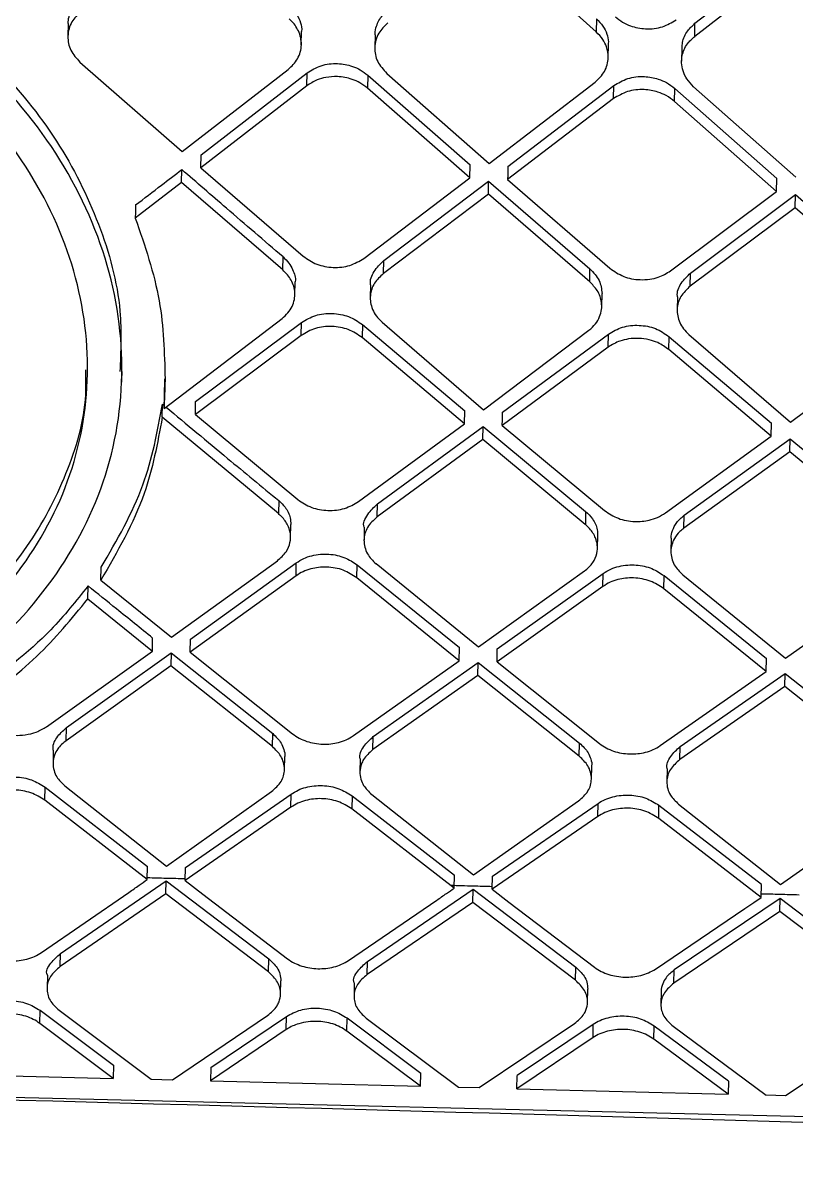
# Model space of a CAD drawing. Extents: x 939 to 1039, y 781 to 934.
# Drawn here: x 965.117 to 966.016, y 879.198 to 880.54 of the extents above; entities that cross this region are included whole.
import ezdxf

# ---------------------------------------------------------------- set-up
doc = ezdxf.new("R2010")
doc.units = 0
doc.header["$MEASUREMENT"] = 0
doc.layers.add('1', color=4, linetype='Continuous')

# ---------------------------------------------------------------- blocks, each defined once
blk = doc.blocks.new('Envoy')
at = {"layer": '1', "color": 3, "linetype": 'Continuous', "lineweight": 25}
for p, q in [((27.1297, 81.3556), (27.0108, 81.4624)), ((27.2446, 81.3655), (27.3679, 81.4606)), ((27.3676, 81.4454), (27.2443, 81.3503)), ((27.13, 81.3708), (27.1297, 81.3556)), ((26.5158, 81.3653), (26.5155, 81.3503)), ((26.7869, 81.3406), (26.7872, 81.3558)), ((27.2443, 81.3503), (27.2446, 81.3655)), ((26.8726, 81.3522), (26.8723, 81.3372)), ((27.1437, 81.3256), (27.144, 81.3409)), ((27.2294, 81.3368), (27.229, 81.3216)), ((26.5295, 81.3204), (26.6484, 81.2163)), ((26.6484, 81.2163), (26.7716, 81.3118)), ((26.6703, 81.2126), (26.7936, 81.3078)), ((26.7932, 81.2927), (26.7936, 81.3078)), ((26.8642, 81.3051), (26.8639, 81.29)), ((26.8642, 81.3051), (26.9831, 81.2008)), ((26.8863, 81.3073), (27.0052, 81.2027)), ((26.7932, 81.2927), (26.67, 81.1975)), ((26.9828, 81.1857), (26.8639, 81.29)), ((27.0052, 81.2027), (27.1284, 81.297)), ((27.0271, 81.199), (27.1503, 81.2931)), ((27.15, 81.2779), (27.1503, 81.293)), ((27.2207, 81.2747), (27.221, 81.2898)), ((27.221, 81.2898), (27.3399, 81.1852)), ((27.3619, 81.1868), (27.243, 81.2918)), ((27.15, 81.2779), (27.0268, 81.1839)), ((27.3395, 81.17), (27.2206, 81.2747)), ((26.67, 81.1975), (26.6703, 81.2126)), ((26.6476, 81.1803), (26.6479, 81.1954)), ((26.67, 81.1975), (26.7889, 81.0948)), ((26.9828, 81.1857), (26.9831, 81.2008)), ((26.6476, 81.1803), (26.5939, 81.1391)), ((26.7654, 81.0788), (26.6476, 81.1803)), ((26.8596, 81.0921), (26.9828, 81.1857)), ((26.8827, 81.0896), (27.0047, 81.182)), ((27.0044, 81.1669), (27.0047, 81.182)), ((27.0047, 81.182), (27.1225, 81.0801)), ((27.0268, 81.1839), (27.1457, 81.0807)), ((27.3395, 81.17), (27.3399, 81.1851)), ((27.0044, 81.1669), (26.8823, 81.0745)), ((27.1222, 81.065), (27.0044, 81.1669)), ((27.2163, 81.0777), (27.3395, 81.17)), ((27.2394, 81.0751), (27.3614, 81.1663)), ((27.3611, 81.1511), (27.3614, 81.1662)), ((27.3615, 81.1663), (27.4792, 81.0641)), ((27.3611, 81.1511), (27.2391, 81.06)), ((27.4789, 81.049), (27.3611, 81.1511)), ((26.7654, 81.0788), (26.7657, 81.0939)), ((26.8823, 81.0745), (26.8827, 81.0896)), ((27.1222, 81.065), (27.1225, 81.0801)), ((27.2391, 81.06), (27.2394, 81.0751)), ((26.7794, 81.0498), (26.7797, 81.0649)), ((26.8674, 81.0616), (26.8671, 81.0466)), ((27.1362, 81.036), (27.1365, 81.0512)), ((27.2242, 81.0474), (27.2239, 81.0323)), ((26.6274, 80.9176), (26.7645, 81.0223)), ((26.664, 80.9258), (26.7872, 81.0178)), ((26.7869, 81.0027), (26.7872, 81.0178)), ((26.8808, 81.0181), (26.9989, 80.9163)), ((26.8579, 81.0153), (26.8576, 81.0001)), ((26.8579, 81.0153), (26.9769, 80.9149)), ((26.9989, 80.9163), (27.1213, 81.0087)), ((27.0208, 80.9133), (27.144, 81.0042)), ((27.1437, 80.9891), (27.144, 81.0042)), ((27.2376, 81.0038), (27.3557, 80.9018)), ((26.7869, 81.0027), (26.6637, 80.9107)), ((26.9765, 80.8998), (26.8576, 81.0001)), ((27.2143, 80.9861), (27.2147, 81.0012)), ((27.2147, 81.0012), (27.3336, 80.9007)), ((27.3557, 80.9018), (27.478, 80.993)), ((27.1437, 80.9891), (27.0205, 80.8981)), ((27.3333, 80.8856), (27.2143, 80.9861)), ((26.6277, 80.9328), (26.6284, 80.9521)), ((26.6274, 80.9176), (26.6277, 80.9328)), ((26.6252, 80.9076), (26.6255, 80.9227)), ((26.6255, 80.9227), (26.6274, 80.9211)), ((26.6637, 80.9107), (26.7827, 80.8118)), ((26.9765, 80.8998), (26.9769, 80.9149)), ((26.7603, 80.7955), (26.6252, 80.9076)), ((26.8534, 80.8094), (26.9765, 80.8998)), ((26.8753, 80.8067), (26.9985, 80.8968)), ((26.9981, 80.8817), (26.9985, 80.8968)), ((26.9985, 80.8968), (27.1175, 80.798)), ((27.0205, 80.8981), (27.1395, 80.7991)), ((27.3333, 80.8856), (27.3336, 80.9007)), ((27.2102, 80.7963), (27.3333, 80.8856)), ((27.2321, 80.7936), (27.3552, 80.8826)), ((27.3549, 80.8674), (27.3552, 80.8825)), ((27.3552, 80.8826), (27.4743, 80.7837)), ((26.9981, 80.8817), (26.875, 80.7916)), ((27.1171, 80.7829), (26.9981, 80.8817)), ((27.3549, 80.8674), (27.2318, 80.7785)), ((27.4739, 80.7686), (27.3549, 80.8674)), ((26.7607, 80.8106), (26.7603, 80.7955)), ((26.875, 80.7916), (26.8753, 80.8067)), ((27.1175, 80.798), (27.1172, 80.7829)), ((27.2318, 80.7785), (27.2321, 80.7936)), ((26.7744, 80.7677), (26.7747, 80.7828)), ((26.8601, 80.7798), (26.8598, 80.7647)), ((27.1312, 80.7551), (27.1315, 80.7703)), ((27.2169, 80.7669), (27.2166, 80.7518)), ((26.636, 80.6518), (26.7591, 80.7408)), ((26.658, 80.6496), (26.7811, 80.7383)), ((26.7808, 80.7232), (26.7811, 80.7383)), ((26.8514, 80.7208), (26.8518, 80.736)), ((26.8518, 80.736), (26.9708, 80.6397)), ((26.9929, 80.6404), (26.8738, 80.737)), ((26.5539, 80.7182), (26.5543, 80.7333)), ((26.7808, 80.7232), (26.6576, 80.6344)), ((27.116, 80.7285), (26.9929, 80.6404)), ((27.0148, 80.6382), (27.1379, 80.726)), ((27.1376, 80.7108), (27.1379, 80.726)), ((27.2083, 80.7082), (27.2086, 80.7233)), ((27.2086, 80.7234), (27.3277, 80.6271)), ((27.2306, 80.7242), (27.3497, 80.6276)), ((26.5386, 80.6963), (26.5389, 80.7114)), ((26.5539, 80.7182), (26.636, 80.6518)), ((26.9705, 80.6245), (26.8514, 80.7208)), ((27.1376, 80.7108), (27.0145, 80.6231)), ((27.3273, 80.6119), (27.2082, 80.7082)), ((27.3497, 80.6276), (27.4727, 80.7145)), ((26.5386, 80.6963), (26.6137, 80.6357)), ((26.6137, 80.6357), (26.614, 80.6509)), ((26.6576, 80.6344), (26.658, 80.6496)), ((26.4906, 80.5478), (26.6137, 80.6357)), ((26.5137, 80.5467), (26.6356, 80.6336)), ((26.6356, 80.6336), (26.6353, 80.6184)), ((26.6356, 80.6336), (26.7536, 80.5398)), ((26.6576, 80.6344), (26.7767, 80.5395)), ((26.9705, 80.6245), (26.9708, 80.6397)), ((27.0145, 80.6231), (27.0148, 80.6382)), ((26.6353, 80.6184), (26.5134, 80.5315)), ((26.7532, 80.5247), (26.6353, 80.6184)), ((26.8474, 80.5374), (26.9705, 80.6245)), ((26.8706, 80.5363), (26.9925, 80.6224)), ((26.9921, 80.6072), (26.9925, 80.6223)), ((26.9925, 80.6224), (27.1104, 80.5287)), ((27.0145, 80.6231), (27.1336, 80.5282)), ((27.3273, 80.6119), (27.3276, 80.6271)), ((26.9921, 80.6072), (26.8702, 80.5211)), ((27.1101, 80.5135), (26.9921, 80.6072)), ((27.2043, 80.5258), (27.3273, 80.6119)), ((27.2274, 80.5247), (27.3493, 80.6098)), ((27.3489, 80.5946), (27.3493, 80.6097)), ((27.3493, 80.6098), (27.4672, 80.5163)), ((27.3489, 80.5946), (27.2271, 80.5095)), ((27.4669, 80.5011), (27.3489, 80.5946)), ((26.5134, 80.5315), (26.5137, 80.5467)), ((26.7532, 80.5247), (26.7536, 80.5398)), ((26.8702, 80.5211), (26.8706, 80.5363)), ((26.4985, 80.5207), (26.4982, 80.5055)), ((27.1101, 80.5135), (27.1104, 80.5287)), ((27.2271, 80.5095), (27.2274, 80.5247)), ((26.7673, 80.4979), (26.7676, 80.5131)), ((26.8554, 80.5104), (26.855, 80.4953)), ((27.1241, 80.4868), (27.1245, 80.502)), ((27.2122, 80.499), (27.2119, 80.4839)), ((26.4887, 80.4623), (26.489, 80.4775)), ((26.489, 80.4775), (26.6082, 80.3853)), ((26.5119, 80.4791), (26.6302, 80.3855)), ((26.6302, 80.3855), (26.7524, 80.4724)), ((26.6522, 80.3841), (26.7752, 80.4695)), ((26.7749, 80.4543), (26.7752, 80.4695)), ((26.8459, 80.4674), (26.8456, 80.4523)), ((26.8459, 80.4675), (26.965, 80.3753)), ((26.8688, 80.4689), (26.9871, 80.3754)), ((26.6078, 80.3701), (26.4887, 80.4623)), ((26.7749, 80.4543), (26.6518, 80.3689)), ((26.9871, 80.3754), (27.1093, 80.4615)), ((27.009, 80.3741), (27.1321, 80.4587)), ((27.1317, 80.4435), (27.1321, 80.4586)), ((27.2024, 80.4412), (27.2027, 80.4564)), ((27.2027, 80.4564), (27.3219, 80.3646)), ((27.2256, 80.4577), (27.3439, 80.3645)), ((26.9647, 80.3601), (26.8456, 80.4523)), ((27.1317, 80.4435), (27.0087, 80.3588)), ((27.3216, 80.3493), (27.2024, 80.4412)), ((27.3439, 80.3645), (27.4661, 80.4495)), ((26.6078, 80.3701), (26.6082, 80.3853)), ((26.6518, 80.3689), (26.6522, 80.3841)), ((26.9647, 80.3601), (26.965, 80.3753)), ((27.0087, 80.3588), (27.009, 80.3741)), ((26.5068, 80.2841), (26.6298, 80.3687)), ((26.6295, 80.3535), (26.6298, 80.3687)), ((26.6298, 80.3687), (26.749, 80.2779)), ((26.6518, 80.3689), (26.6724, 80.3531)), ((27.3216, 80.3493), (27.3219, 80.3645)), ((26.4848, 80.2853), (26.5863, 80.3552)), ((26.6295, 80.3535), (26.5065, 80.2689)), ((26.7487, 80.2627), (26.6295, 80.3535)), ((26.6724, 80.3531), (26.771, 80.2779)), ((26.8417, 80.276), (26.9443, 80.3461)), ((26.8637, 80.2749), (26.9867, 80.3588)), ((26.9864, 80.3435), (26.9867, 80.3587)), ((26.9867, 80.3588), (27.1059, 80.2683)), ((27.0087, 80.3588), (27.0282, 80.3439)), ((27.3435, 80.348), (27.2205, 80.265)), ((27.3432, 80.3328), (27.3435, 80.348)), ((27.4627, 80.258), (27.3435, 80.348)), ((26.9864, 80.3435), (26.8633, 80.2596)), ((27.1055, 80.253), (26.9864, 80.3435)), ((27.0282, 80.3439), (27.1279, 80.2681)), ((27.1986, 80.2661), (27.3024, 80.3363)), ((27.3432, 80.3328), (27.2202, 80.2498)), ((27.4624, 80.2427), (27.3432, 80.3328)), ((26.5065, 80.2689), (26.5068, 80.2841)), ((26.7487, 80.2627), (26.749, 80.2779)), ((26.8633, 80.2597), (26.8637, 80.2749)), ((27.1055, 80.253), (27.1059, 80.2683)), ((27.2202, 80.2498), (27.2205, 80.265)), ((26.4916, 80.259), (26.4913, 80.2438)), ((26.7627, 80.2369), (26.7631, 80.2522)), ((26.8485, 80.2499), (26.8482, 80.2347)), ((27.1196, 80.2274), (27.12, 80.2427)), ((27.2054, 80.2403), (27.205, 80.225)), ((26.483, 80.2028), (26.4833, 80.2181)), ((26.4833, 80.2181), (26.5685, 80.1543)), ((26.5054, 80.2181), (26.6123, 80.1379)), ((26.6372, 80.1373), (26.7476, 80.212)), ((26.5682, 80.139), (26.483, 80.2028)), ((26.6815, 80.1515), (26.7695, 80.211)), ((26.7692, 80.1957), (26.7695, 80.211)), ((26.8399, 80.1939), (26.8402, 80.2092)), ((26.8402, 80.2092), (26.9259, 80.1452)), ((26.8622, 80.2091), (26.9696, 80.1288)), ((26.9936, 80.1282), (27.1044, 80.2026)), ((27.1264, 80.2017), (27.0379, 80.1423)), ((27.1261, 80.1864), (27.1264, 80.2017)), ((27.1968, 80.1846), (27.1971, 80.1998)), ((27.2834, 80.1358), (27.1971, 80.1998)), ((27.2191, 80.1995), (27.3272, 80.1193)), ((26.7692, 80.1957), (26.6812, 80.1362)), ((26.9256, 80.1299), (26.8399, 80.1939)), ((27.1261, 80.1864), (27.0375, 80.127)), ((27.2831, 80.1205), (27.1968, 80.1846)), ((27.4613, 80.1928), (27.3498, 80.1186)), ((26.3246, 80.1449), (26.5682, 80.139)), ((26.5686, 80.1543), (26.5682, 80.139)), ((26.6815, 80.1515), (26.6812, 80.1362)), ((26.9256, 80.1299), (26.9259, 80.1452)), ((26.6123, 80.1379), (26.6372, 80.1373)), ((26.6812, 80.1362), (26.9256, 80.1299)), ((27.0375, 80.127), (27.0379, 80.1423)), ((27.2834, 80.1358), (27.2831, 80.1205)), ((29.3433, 80.0457), (25.9114, 80.1301)), ((26.9696, 80.1288), (26.9936, 80.1282)), ((27.0375, 80.127), (27.2831, 80.1205)), ((27.3498, 80.1186), (27.3272, 80.1193))]:
    blk.add_line(p, q, dxfattribs=at)
at = {"layer": '1', "color": 3, "linetype": 'Continuous', "lineweight": 25, "flags": 128}
for points in [[(26.5942, 81.1543), (26.594, 81.1458), (26.5939, 81.1391)], [(27.3024, 80.3363), (27.3131, 80.3436), (27.3216, 80.3493)]]:
    blk.add_lwpolyline(points, dxfattribs=at)
at = {"layer": '1', "color": 3, "linetype": 'Continuous', "lineweight": 25}
for points, knots in [([(25.2825, 80.992), (25.2819, 81.0083), (25.28, 81.0582), (25.3037, 81.1421), (25.3516, 81.2385), (25.423, 81.3262), (25.5139, 81.4013), (25.6205, 81.4607), (25.7389, 81.5014), (25.8647, 81.5219), (25.9927, 81.5209), (26.1184, 81.4988), (26.2368, 81.4563), (26.3435, 81.3955), (26.4343, 81.3188), (26.506, 81.2301), (26.5544, 81.1327), (26.5795, 81.0412), (26.577, 80.984), (26.576, 80.9606)], [0, 0, 0, 0, 0.0298464, 0.0918153, 0.1534225, 0.2153746, 0.2771438, 0.3389112, 0.4008512, 0.4624656, 0.5244437, 0.5861103, 0.6479626, 0.7098642, 0.7715533, 0.833521, 0.8951174, 0.9570664, 1, 1, 1, 1]), ([(26.2362, 80.5269), (26.1842, 80.5104), (26.0802, 80.4776), (25.9084, 80.4684), (25.7393, 80.4896), (25.5827, 80.5431), (25.4499, 80.6255), (25.3498, 80.7322), (25.2895, 80.8568), (25.2723, 80.9914), (25.2997, 81.1275), (25.3703, 81.2556), (25.4792, 81.3659), (25.6187, 81.4494), (25.7791, 81.4999), (25.9497, 81.5129), (26.1189, 81.4879), (26.2751, 81.4264), (26.4078, 81.3337), (26.508, 81.2169), (26.5685, 81.0849), (26.5854, 80.9475), (26.5579, 80.8141), (26.4872, 80.6945), (26.38, 80.5934), (26.2841, 80.549), (26.2362, 80.5269)], [0, 0, 0, 0, 0.041607, 0.083241, 0.124868, 0.166464, 0.208051, 0.249701, 0.291426, 0.333201, 0.37497, 0.4167, 0.458391, 0.500024, 0.541607, 0.583193, 0.624799, 0.666416, 0.708056, 0.749714, 0.791382, 0.833125, 0.874939, 0.916728, 0.958401, 1, 1, 1, 1]), ([(26.2174, 80.5535), (26.1686, 80.538), (26.0709, 80.507), (25.9096, 80.4983), (25.7509, 80.5183), (25.6039, 80.5687), (25.4793, 80.6463), (25.3855, 80.7468), (25.3289, 80.864), (25.3127, 80.9905), (25.3385, 81.1182), (25.4047, 81.2381), (25.5068, 81.3413), (25.6377, 81.4195), (25.7883, 81.4666), (25.9484, 81.4788), (26.1072, 81.4554), (26.2538, 81.3979), (26.3783, 81.3111), (26.4723, 81.2019), (26.5291, 81.0782), (26.545, 80.9492), (26.5192, 80.8239), (26.4528, 80.7114), (26.3523, 80.6162), (26.2623, 80.5744), (26.2174, 80.5535)], [0, 0, 0, 0, 0.04161, 0.083271, 0.124923, 0.166513, 0.208078, 0.24971, 0.291446, 0.33324, 0.375013, 0.41673, 0.458406, 0.500035, 0.541625, 0.583217, 0.624828, 0.666452, 0.708096, 0.749746, 0.791398, 0.83314, 0.874969, 0.916762, 0.958421, 1, 1, 1, 1]), ([(26.5158, 81.3653), (26.5158, 81.3653), (26.5158, 81.37), (26.5186, 81.382), (26.5269, 81.3903), (26.5311, 81.3944)], [0, 0, 0, 0, 0.000082, 0.500031, 1, 1, 1, 1]), ([(26.5308, 81.3793), (26.5268, 81.3754), (26.5207, 81.3694), (26.5165, 81.3591), (26.5148, 81.3479), (26.5175, 81.3336), (26.5255, 81.3248), (26.5295, 81.3204)], [0, 0, 0, 0, 0.232535, 0.362292, 0.500737, 0.75017, 1, 1, 1, 1]), ([(26.7733, 81.3857), (26.7762, 81.3826), (26.782, 81.3767), (26.7861, 81.3664), (26.7877, 81.3594), (26.7872, 81.356), (26.7872, 81.3558)], [0, 0, 0, 0, 0.357767, 0.684878, 0.981305, 1, 1, 1, 1]), ([(26.8728, 81.3522), (26.8727, 81.3527), (26.8724, 81.356), (26.8745, 81.3639), (26.8794, 81.3736), (26.8855, 81.3791), (26.8879, 81.3812)], [0, 0, 0, 0, 0.040188, 0.309917, 0.731931, 1, 1, 1, 1]), ([(26.7716, 81.3118), (26.7757, 81.3157), (26.7819, 81.3217), (26.786, 81.332), (26.7877, 81.343), (26.7848, 81.3564), (26.7779, 81.366), (26.7734, 81.3701), (26.7729, 81.3706)], [0, 0, 0, 0, 0.237854, 0.366173, 0.500431, 0.749762, 0.972384, 1, 1, 1, 1]), ([(26.8876, 81.366), (26.8836, 81.3622), (26.8775, 81.3563), (26.8733, 81.3459), (26.8715, 81.3349), (26.8743, 81.3206), (26.8823, 81.3117), (26.8863, 81.3073)], [0, 0, 0, 0, 0.232435, 0.3622, 0.500693, 0.750141, 1, 1, 1, 1]), ([(27.13, 81.3708), (27.1327, 81.368), (27.138, 81.3626), (27.1423, 81.3533), (27.1442, 81.346), (27.1438, 81.3419), (27.1438, 81.3409)], [0, 0, 0, 0, 0.321738, 0.622976, 0.903803, 1, 1, 1, 1]), ([(27.1521, 81.3729), (27.1548, 81.3708), (27.16, 81.3666), (27.1717, 81.3613), (27.1845, 81.3587), (27.1972, 81.3592), (27.2099, 81.3618), (27.2176, 81.3665), (27.2227, 81.3696)], [0, 0, 0, 0, 0.1402253, 0.2704974, 0.5001071, 0.6297427, 0.756456, 1, 1, 1, 1]), ([(27.1284, 81.297), (27.1325, 81.301), (27.1388, 81.307), (27.1428, 81.3173), (27.1442, 81.327), (27.1425, 81.3371), (27.1376, 81.3474), (27.1325, 81.3527), (27.1297, 81.3556)], [0, 0, 0, 0, 0.241737, 0.36884, 0.499752, 0.692643, 0.832116, 1, 1, 1, 1]), ([(27.2296, 81.3368), (27.2297, 81.3389), (27.23, 81.3459), (27.2347, 81.3563), (27.2416, 81.3627), (27.2446, 81.3655)], [0, 0, 0, 0, 0.198493, 0.648384, 1, 1, 1, 1]), ([(27.243, 81.2918), (27.2402, 81.2947), (27.2348, 81.3003), (27.2304, 81.3099), (27.2287, 81.3192), (27.2296, 81.33), (27.2343, 81.3411), (27.2412, 81.3475), (27.2443, 81.3503)], [0, 0, 0, 0, 0.168122, 0.323981, 0.467567, 0.598896, 0.823805, 1, 1, 1, 1]), ([(26.7936, 81.3078), (26.7988, 81.311), (26.8092, 81.3174), (26.8285, 81.3196), (26.8442, 81.3166), (26.856, 81.3115), (26.8614, 81.3073), (26.8642, 81.3051)], [0, 0, 0, 0, 0.248686, 0.498772, 0.721832, 0.854131, 1, 1, 1, 1]), ([(26.8639, 81.29), (26.8611, 81.2922), (26.8557, 81.2963), (26.8439, 81.3015), (26.8302, 81.3041), (26.8162, 81.303), (26.8038, 81.2997), (26.7971, 81.2952), (26.7932, 81.2927)], [0, 0, 0, 0, 0.145424, 0.277398, 0.500087, 0.67159, 0.812207, 1, 1, 1, 1]), ([(27.1503, 81.2931), (27.1554, 81.2961), (27.1659, 81.3024), (27.1848, 81.3045), (27.2003, 81.3016), (27.2122, 81.2966), (27.2179, 81.2922), (27.221, 81.2898)], [0, 0, 0, 0, 0.245108, 0.498393, 0.70751, 0.843424, 1, 1, 1, 1]), ([(27.2207, 81.2747), (27.2176, 81.2771), (27.2119, 81.2815), (27.2, 81.2865), (27.1845, 81.2893), (27.1656, 81.2873), (27.1552, 81.281), (27.15, 81.2779)], [0, 0, 0, 0, 0.157108, 0.2930943, 0.5010149, 0.7531142, 1, 1, 1, 1]), ([(26.5942, 81.1543), (26.6043, 81.1619), (26.6222, 81.1757), (26.64, 81.1894), (26.6479, 81.1954)], [0, 0, 0, 0, 0.559992, 1, 1, 1, 1]), ([(26.7657, 81.0939), (26.7437, 81.1128), (26.7044, 81.1465), (26.6652, 81.1805), (26.6479, 81.1954)], [0, 0, 0, 0, 0.559995, 1, 1, 1, 1]), ([(27.0271, 81.199), (27.027, 81.1962), (27.0269, 81.1911), (27.0268, 81.1861), (27.0268, 81.1839)], [0, 0, 0, 0, 0.5599852, 1, 1, 1, 1]), ([(26.5939, 81.1391), (26.6049, 81.1071), (26.6261, 81.0453), (26.6277, 80.9824), (26.6285, 80.9522)], [0, 0, 0, 0, 0.51873, 1, 1, 1, 1]), ([(26.7657, 81.0939), (26.7681, 81.0916), (26.7727, 81.0871), (26.7779, 81.0775), (26.7809, 81.0697), (26.7797, 81.065), (26.7797, 81.065)], [0, 0, 0, 0, 0.280382, 0.539666, 0.993023, 1, 1, 1, 1]), ([(26.7889, 81.0948), (26.794, 81.0913), (26.8042, 81.0843), (26.824, 81.0809), (26.8439, 81.0829), (26.8543, 81.0891), (26.8596, 81.0921)], [0, 0, 0, 0, 0.250007, 0.500027, 0.750005, 1, 1, 1, 1]), ([(26.8675, 81.0616), (26.8675, 81.0616), (26.8664, 81.0668), (26.8707, 81.0776), (26.8787, 81.0856), (26.8827, 81.0896)], [0, 0, 0, 0, 0.006143, 0.503051, 1, 1, 1, 1]), ([(26.7645, 81.0223), (26.7669, 81.0244), (26.7717, 81.0286), (26.7765, 81.0362), (26.7791, 81.0442), (26.7798, 81.0546), (26.7765, 81.0671), (26.769, 81.075), (26.7654, 81.0788)], [0, 0, 0, 0, 0.140925, 0.277355, 0.409325, 0.53679, 0.777237, 1, 1, 1, 1]), ([(26.8823, 81.0745), (26.8786, 81.071), (26.8707, 81.0637), (26.8669, 81.0513), (26.8671, 81.0409), (26.8695, 81.0328), (26.8738, 81.0249), (26.8784, 81.0204), (26.8808, 81.0181)], [0, 0, 0, 0, 0.223744, 0.46452, 0.591905, 0.723638, 0.859655, 1, 1, 1, 1]), ([(27.1225, 81.0801), (27.1266, 81.0757), (27.1348, 81.0671), (27.1359, 81.0564), (27.1365, 81.0512)], [0, 0, 0, 0, 0.505912, 1, 1, 1, 1]), ([(27.1457, 81.0807), (27.1508, 81.0772), (27.1609, 81.0702), (27.1781, 81.067), (27.1918, 81.0677), (27.2044, 81.0704), (27.2117, 81.0749), (27.2163, 81.0777)], [0, 0, 0, 0, 0.249718, 0.499424, 0.644563, 0.776505, 1, 1, 1, 1]), ([(27.2244, 81.0475), (27.2244, 81.0478), (27.2232, 81.0532), (27.2277, 81.0637), (27.2356, 81.0713), (27.2394, 81.0751)], [0, 0, 0, 0, 0.030793, 0.521529, 1, 1, 1, 1]), ([(27.1213, 81.0087), (27.124, 81.0111), (27.1293, 81.0157), (27.134, 81.0242), (27.1363, 81.0326), (27.1362, 81.043), (27.1323, 81.0545), (27.1253, 81.0617), (27.1222, 81.065)], [0, 0, 0, 0, 0.158517, 0.307518, 0.447005, 0.576935, 0.807303, 1, 1, 1, 1]), ([(27.2391, 81.06), (27.2351, 81.0562), (27.2269, 81.0485), (27.2227, 81.0331), (27.2253, 81.0199), (27.2311, 81.0102), (27.2354, 81.0059), (27.2376, 81.0038)], [0, 0, 0, 0, 0.24169, 0.488669, 0.74099, 0.869803, 1, 1, 1, 1]), ([(26.7872, 81.0178), (26.7924, 81.0209), (26.8029, 81.027), (26.8228, 81.0291), (26.8426, 81.0256), (26.8528, 81.0187), (26.8579, 81.0153)], [0, 0, 0, 0, 0.249993, 0.499989, 0.749995, 1, 1, 1, 1]), ([(26.8576, 81.0002), (26.8525, 81.0036), (26.8423, 81.0105), (26.8225, 81.014), (26.8026, 81.0119), (26.7921, 81.0058), (26.7869, 81.0027)], [0, 0, 0, 0, 0.249987, 0.500001, 0.750003, 1, 1, 1, 1]), ([(27.144, 81.0042), (27.1492, 81.0072), (27.1597, 81.0133), (27.1796, 81.0153), (27.1994, 81.0117), (27.2096, 81.0047), (27.2147, 81.0012)], [0, 0, 0, 0, 0.249995, 0.499988, 0.749992, 1, 1, 1, 1]), ([(27.2143, 80.9861), (27.2102, 80.9891), (27.2033, 80.994), (27.1909, 80.998), (27.1793, 80.9996), (27.1678, 80.9989), (27.1552, 80.996), (27.148, 80.9917), (27.1437, 80.9891)], [0, 0, 0, 0, 0.208795, 0.34428, 0.500236, 0.652848, 0.787157, 1, 1, 1, 1]), ([(26.2179, 80.5699), (26.2521, 80.5851), (26.3205, 80.6155), (26.4048, 80.6799), (26.4716, 80.7555), (26.516, 80.841), (26.5375, 80.9115), (26.5364, 80.9528), (26.5362, 80.9625)], [0, 0, 0, 0, 0.188982, 0.377992, 0.566347, 0.754646, 0.942884, 1, 1, 1, 1]), ([(26.5779, 80.945), (26.578, 80.9476), (26.5783, 80.9528), (26.5785, 80.9581), (26.5786, 80.9607)], [0, 0, 0, 0, 0.50003, 1, 1, 1, 1]), ([(26.6285, 80.9522), (26.6283, 80.9457), (26.6279, 80.9342), (26.6275, 80.9227), (26.6274, 80.9176)], [0, 0, 0, 0, 0.559979, 1, 1, 1, 1]), ([(26.6637, 80.9107), (26.6638, 80.9135), (26.6639, 80.9186), (26.664, 80.9236), (26.664, 80.9258)], [0, 0, 0, 0, 0.5599925, 1, 1, 1, 1]), ([(26.5543, 80.7333), (26.5725, 80.7646), (26.6073, 80.8244), (26.6196, 80.8909), (26.6255, 80.9227)], [0, 0, 0, 0, 0.5226872, 1, 1, 1, 1]), ([(26.6296, 80.9193), (26.6535, 80.8994), (26.6971, 80.863), (26.7408, 80.8269), (26.7607, 80.8106)], [0, 0, 0, 0, 0.546314, 1, 1, 1, 1]), ([(27.0205, 80.8981), (27.0206, 80.901), (27.0207, 80.906), (27.0208, 80.911), (27.0208, 80.9133)], [0, 0, 0, 0, 0.559985, 1, 1, 1, 1]), ([(26.6252, 80.9076), (26.6197, 80.8775), (26.6075, 80.8112), (26.5729, 80.7511), (26.5539, 80.7182)], [0, 0, 0, 0, 0.452198, 1, 1, 1, 1]), ([(26.7607, 80.8106), (26.7632, 80.8081), (26.7695, 80.8023), (26.7742, 80.7924), (26.7745, 80.7854), (26.7747, 80.7828)], [0, 0, 0, 0, 0.307973, 0.743272, 1, 1, 1, 1]), ([(26.7827, 80.8118), (26.7879, 80.8084), (26.7981, 80.8017), (26.8179, 80.7983), (26.8378, 80.8004), (26.8482, 80.8065), (26.8534, 80.8094)], [0, 0, 0, 0, 0.252915, 0.500167, 0.752587, 1, 1, 1, 1]), ([(26.8601, 80.7798), (26.8601, 80.7798), (26.858, 80.7839), (26.8637, 80.7955), (26.8714, 80.803), (26.8753, 80.8067)], [0, 0, 0, 0, 0.000191, 0.50011, 1, 1, 1, 1]), ([(26.7591, 80.7408), (26.7628, 80.7441), (26.7698, 80.7502), (26.7742, 80.7615), (26.7747, 80.7715), (26.772, 80.7815), (26.7673, 80.7888), (26.7626, 80.7935), (26.7609, 80.7949), (26.7603, 80.7955)], [0, 0, 0, 0, 0.216259, 0.406626, 0.570967, 0.70922, 0.906711, 0.966443, 1, 1, 1, 1]), ([(26.875, 80.7916), (26.8708, 80.7878), (26.8625, 80.7801), (26.8591, 80.767), (26.8604, 80.7565), (26.8642, 80.7466), (26.87, 80.7408), (26.8738, 80.737)], [0, 0, 0, 0, 0.24963, 0.499, 0.639266, 0.769659, 1, 1, 1, 1]), ([(27.1175, 80.798), (27.1203, 80.7953), (27.1268, 80.789), (27.1312, 80.7791), (27.1313, 80.7724), (27.1313, 80.7703)], [0, 0, 0, 0, 0.340408, 0.786579, 1, 1, 1, 1]), ([(27.1395, 80.7991), (27.1446, 80.7957), (27.1548, 80.7889), (27.1738, 80.7856), (27.1895, 80.787), (27.2015, 80.7909), (27.2072, 80.7944), (27.2102, 80.7963)], [0, 0, 0, 0, 0.249882, 0.499476, 0.716389, 0.849966, 1, 1, 1, 1]), ([(27.2169, 80.7669), (27.2169, 80.7669), (27.2166, 80.77), (27.2183, 80.7763), (27.2229, 80.7857), (27.2289, 80.7909), (27.2321, 80.7936)], [0, 0, 0, 0, 0.002102, 0.301815, 0.634452, 1, 1, 1, 1]), ([(27.116, 80.7285), (27.1196, 80.7317), (27.1265, 80.7377), (27.1309, 80.7487), (27.1315, 80.7586), (27.129, 80.7685), (27.1243, 80.7759), (27.1195, 80.7807), (27.1178, 80.7823), (27.1172, 80.7829)], [0, 0, 0, 0, 0.21356, 0.401938, 0.565099, 0.702951, 0.901969, 0.963678, 1, 1, 1, 1]), ([(27.2318, 80.7785), (27.2302, 80.7772), (27.2257, 80.7737), (27.219, 80.765), (27.2159, 80.7541), (27.2172, 80.7438), (27.2209, 80.7339), (27.2268, 80.728), (27.2306, 80.7242)], [0, 0, 0, 0, 0.090759, 0.25041, 0.499508, 0.637026, 0.766431, 1, 1, 1, 1]), ([(26.7811, 80.7383), (26.7838, 80.7401), (26.7893, 80.7435), (26.7989, 80.7468), (26.8089, 80.7485), (26.822, 80.7486), (26.8377, 80.7453), (26.8472, 80.739), (26.8518, 80.736)], [0, 0, 0, 0, 0.138208, 0.2727, 0.40348, 0.53056, 0.772526, 1, 1, 1, 1]), ([(27.1379, 80.726), (27.1407, 80.7277), (27.1463, 80.7312), (27.1561, 80.7344), (27.1662, 80.736), (27.1793, 80.7359), (27.1948, 80.7326), (27.2041, 80.7264), (27.2086, 80.7234)], [0, 0, 0, 0, 0.14114, 0.277717, 0.409719, 0.537211, 0.777513, 1, 1, 1, 1]), ([(26.8514, 80.7208), (26.8464, 80.7241), (26.8363, 80.7308), (26.8167, 80.7342), (26.8005, 80.7323), (26.7886, 80.7282), (26.7834, 80.7249), (26.7808, 80.7232)], [0, 0, 0, 0, 0.246104, 0.499529, 0.73796, 0.866148, 1, 1, 1, 1]), ([(26.5389, 80.7114), (26.5251, 80.694), (26.4881, 80.6477), (26.438, 80.6095), (26.4067, 80.5856)], [0, 0, 0, 0, 0.374226, 1, 1, 1, 1]), ([(26.614, 80.6509), (26.6, 80.6622), (26.575, 80.6823), (26.5499, 80.7025), (26.5389, 80.7114)], [0, 0, 0, 0, 0.560006, 1, 1, 1, 1]), ([(27.2083, 80.7082), (27.2033, 80.7115), (27.1957, 80.7165), (27.1831, 80.7198), (27.1704, 80.7213), (27.1574, 80.7199), (27.1455, 80.7159), (27.1403, 80.7125), (27.1376, 80.7108)], [0, 0, 0, 0, 0.245074, 0.371533, 0.500274, 0.735204, 0.863997, 1, 1, 1, 1]), ([(26.4064, 80.5705), (26.4316, 80.5894), (26.4822, 80.6272), (26.5198, 80.6733), (26.5386, 80.6963)], [0, 0, 0, 0, 0.500004, 1, 1, 1, 1]), ([(26.4064, 80.5705), (26.4076, 80.5667), (26.4098, 80.5596), (26.4178, 80.5509), (26.4277, 80.5441), (26.4398, 80.5395), (26.453, 80.5374), (26.4663, 80.538), (26.4795, 80.5412), (26.4868, 80.5455), (26.4906, 80.5478)], [0, 0, 0, 0, 0.141429, 0.261742, 0.376834, 0.503472, 0.62533, 0.742684, 0.867298, 1, 1, 1, 1]), ([(26.4985, 80.5207), (26.4985, 80.5208), (26.4974, 80.5256), (26.5018, 80.5357), (26.5097, 80.543), (26.5137, 80.5467)], [0, 0, 0, 0, 0.006116, 0.503094, 1, 1, 1, 1]), ([(26.7536, 80.5398), (26.7573, 80.5363), (26.7632, 80.5307), (26.7667, 80.5213), (26.7682, 80.5159), (26.7676, 80.5132), (26.7676, 80.5131)], [0, 0, 0, 0, 0.451529, 0.710992, 0.992301, 1, 1, 1, 1]), ([(26.7767, 80.5395), (26.7792, 80.5378), (26.7842, 80.5343), (26.7958, 80.5294), (26.8117, 80.5266), (26.8277, 80.5284), (26.8395, 80.5325), (26.8447, 80.5357), (26.8474, 80.5374)], [0, 0, 0, 0, 0.130146, 0.257077, 0.500249, 0.736719, 0.865135, 1, 1, 1, 1]), ([(26.8554, 80.5104), (26.8554, 80.5105), (26.8542, 80.5153), (26.8586, 80.5253), (26.8666, 80.5326), (26.8706, 80.5363)], [0, 0, 0, 0, 0.006153, 0.503092, 1, 1, 1, 1]), ([(26.5134, 80.5315), (26.5098, 80.5285), (26.504, 80.5235), (26.4994, 80.5144), (26.4977, 80.5058), (26.4989, 80.4972), (26.5028, 80.4878), (26.5085, 80.4824), (26.5119, 80.4791)], [0, 0, 0, 0, 0.206492, 0.342389, 0.499786, 0.653143, 0.78777, 1, 1, 1, 1]), ([(26.7524, 80.4724), (26.7565, 80.4761), (26.7647, 80.4835), (26.768, 80.496), (26.7666, 80.5061), (26.7627, 80.5155), (26.7569, 80.5211), (26.7532, 80.5247)], [0, 0, 0, 0, 0.249576, 0.499023, 0.642127, 0.773468, 1, 1, 1, 1]), ([(26.8702, 80.5211), (26.866, 80.5175), (26.8604, 80.5125), (26.8561, 80.5034), (26.8545, 80.4957), (26.8557, 80.4871), (26.8596, 80.4778), (26.8653, 80.4723), (26.8688, 80.4689)], [0, 0, 0, 0, 0.249168, 0.338366, 0.499393, 0.649368, 0.782934, 1, 1, 1, 1]), ([(27.1104, 80.5287), (27.1142, 80.5251), (27.1201, 80.5195), (27.1236, 80.5101), (27.1251, 80.5048), (27.1244, 80.5021), (27.1244, 80.502)], [0, 0, 0, 0, 0.454836, 0.71379, 0.993119, 1, 1, 1, 1]), ([(27.1336, 80.5282), (27.1361, 80.5264), (27.141, 80.5229), (27.1526, 80.5181), (27.1685, 80.5152), (27.1845, 80.517), (27.1963, 80.5209), (27.2016, 80.5241), (27.2043, 80.5258)], [0, 0, 0, 0, 0.129481, 0.256194, 0.500348, 0.735865, 0.864494, 1, 1, 1, 1]), ([(27.2122, 80.499), (27.2122, 80.4991), (27.2111, 80.5038), (27.2154, 80.5139), (27.2234, 80.5211), (27.2274, 80.5247)], [0, 0, 0, 0, 0.006159, 0.503099, 1, 1, 1, 1]), ([(27.1093, 80.4615), (27.1134, 80.4651), (27.1216, 80.4725), (27.1248, 80.4849), (27.1235, 80.4949), (27.1196, 80.5043), (27.1138, 80.5099), (27.1101, 80.5135)], [0, 0, 0, 0, 0.249462, 0.498916, 0.640758, 0.771711, 1, 1, 1, 1]), ([(27.2271, 80.5095), (27.2229, 80.5059), (27.2146, 80.4986), (27.2112, 80.4861), (27.2125, 80.4759), (27.2163, 80.4666), (27.222, 80.4611), (27.2256, 80.4577)], [0, 0, 0, 0, 0.24935, 0.498752, 0.646377, 0.779268, 1, 1, 1, 1]), ([(26.4183, 80.4794), (26.4209, 80.481), (26.4259, 80.4841), (26.4379, 80.4883), (26.4543, 80.4902), (26.474, 80.4869), (26.484, 80.4806), (26.489, 80.4775)], [0, 0, 0, 0, 0.128511, 0.256075, 0.507294, 0.755191, 1, 1, 1, 1]), ([(26.4887, 80.4623), (26.4835, 80.4655), (26.4733, 80.4719), (26.4536, 80.475), (26.4375, 80.4731), (26.4257, 80.469), (26.4206, 80.4658), (26.418, 80.4642)], [0, 0, 0, 0, 0.252757, 0.499541, 0.742697, 0.869689, 1, 1, 1, 1]), ([(26.7752, 80.4695), (26.7778, 80.4711), (26.7829, 80.4743), (26.795, 80.4785), (26.8114, 80.4802), (26.831, 80.4768), (26.841, 80.4705), (26.8459, 80.4675)], [0, 0, 0, 0, 0.130088, 0.258808, 0.510894, 0.757839, 1, 1, 1, 1]), ([(27.132, 80.4587), (27.1347, 80.4603), (27.1398, 80.4634), (27.152, 80.4675), (27.1685, 80.4692), (27.188, 80.4657), (27.1979, 80.4595), (27.2027, 80.4564)], [0, 0, 0, 0, 0.131512, 0.261195, 0.514031, 0.760186, 1, 1, 1, 1]), ([(26.8456, 80.4523), (26.8404, 80.4555), (26.8302, 80.4618), (26.8105, 80.465), (26.7944, 80.4632), (26.7826, 80.4591), (26.7775, 80.4559), (26.7749, 80.4543)], [0, 0, 0, 0, 0.252072, 0.499649, 0.74164, 0.868902, 1, 1, 1, 1]), ([(27.2024, 80.4412), (27.1973, 80.4444), (27.1871, 80.4507), (27.1674, 80.4539), (27.1513, 80.4522), (27.1395, 80.4482), (27.1343, 80.4451), (27.1317, 80.4435)], [0, 0, 0, 0, 0.251571, 0.499789, 0.74062, 0.868116, 1, 1, 1, 1]), ([(26.5864, 80.3552), (26.5904, 80.358), (26.5975, 80.3629), (26.6047, 80.3679), (26.6078, 80.3701)], [0, 0, 0, 0, 0.5599996, 1, 1, 1, 1]), ([(26.6519, 80.3709), (26.6445, 80.3711), (26.6298, 80.3714), (26.6152, 80.3718), (26.6079, 80.372)], [0, 0, 0, 0, 0.502349, 1, 1, 1, 1]), ([(26.9443, 80.3461), (26.9481, 80.3487), (26.9549, 80.3534), (26.9617, 80.3581), (26.9647, 80.3601)], [0, 0, 0, 0, 0.560018, 1, 1, 1, 1]), ([(27.0088, 80.3618), (27.0014, 80.362), (26.9852, 80.3624), (26.9691, 80.3629), (26.9603, 80.3631)], [0, 0, 0, 0, 0.456397, 1, 1, 1, 1]), ([(27.3656, 80.3521), (27.3582, 80.3523), (27.3436, 80.3527), (27.3289, 80.3531), (27.3216, 80.3533)], [0, 0, 0, 0, 0.503818, 1, 1, 1, 1]), ([(26.4141, 80.2871), (26.4167, 80.2854), (26.4216, 80.282), (26.4333, 80.2774), (26.4492, 80.2747), (26.4653, 80.2766), (26.4771, 80.2806), (26.4822, 80.2837), (26.4848, 80.2853)], [0, 0, 0, 0, 0.130986, 0.258175, 0.500205, 0.740629, 0.868058, 1, 1, 1, 1]), ([(26.4916, 80.259), (26.4916, 80.259), (26.4893, 80.2636), (26.4953, 80.2735), (26.503, 80.2806), (26.5068, 80.2841)], [0, 0, 0, 0, 0.00017, 0.500094, 1, 1, 1, 1]), ([(26.5065, 80.2689), (26.5023, 80.2653), (26.4939, 80.258), (26.4901, 80.2439), (26.4933, 80.2295), (26.5013, 80.2219), (26.5053, 80.2181)], [0, 0, 0, 0, 0.249793, 0.499744, 0.749913, 1, 1, 1, 1]), ([(26.749, 80.2779), (26.7526, 80.2746), (26.7584, 80.2693), (26.7625, 80.2602), (26.7629, 80.2549), (26.763, 80.2522)], [0, 0, 0, 0, 0.438233, 0.706492, 1, 1, 1, 1]), ([(26.771, 80.2779), (26.7735, 80.2762), (26.7785, 80.2729), (26.7901, 80.2683), (26.8061, 80.2656), (26.8221, 80.2674), (26.8339, 80.2714), (26.8391, 80.2745), (26.8417, 80.276)], [0, 0, 0, 0, 0.130755, 0.257844, 0.500193, 0.740315, 0.867811, 1, 1, 1, 1]), ([(26.8485, 80.2499), (26.8485, 80.2499), (26.8462, 80.2545), (26.8522, 80.2643), (26.8598, 80.2714), (26.8637, 80.2749)], [0, 0, 0, 0, 0.00017, 0.500102, 1, 1, 1, 1]), ([(27.1059, 80.2683), (27.1095, 80.265), (27.1153, 80.2596), (27.1194, 80.2506), (27.1197, 80.2454), (27.1199, 80.2427)], [0, 0, 0, 0, 0.44113, 0.709627, 1, 1, 1, 1]), ([(27.1279, 80.2681), (27.1304, 80.2664), (27.1353, 80.2631), (27.147, 80.2585), (27.1629, 80.2558), (27.179, 80.2576), (27.1908, 80.2615), (27.1959, 80.2645), (27.1986, 80.2661)], [0, 0, 0, 0, 0.130307, 0.257234, 0.500166, 0.739984, 0.867573, 1, 1, 1, 1]), ([(27.2205, 80.265), (27.217, 80.2622), (27.2111, 80.2574), (27.2067, 80.2487), (27.2051, 80.2432), (27.2054, 80.2403), (27.2054, 80.2403)], [0, 0, 0, 0, 0.408842, 0.681496, 0.999136, 1, 1, 1, 1]), ([(26.7476, 80.212), (26.7518, 80.2156), (26.7575, 80.2204), (26.7617, 80.2293), (26.7636, 80.2385), (26.7607, 80.2512), (26.7527, 80.2589), (26.7487, 80.2627)], [0, 0, 0, 0, 0.24956, 0.339849, 0.500384, 0.750254, 1, 1, 1, 1]), ([(26.8633, 80.2597), (26.8592, 80.2561), (26.8508, 80.2488), (26.847, 80.2347), (26.8502, 80.2205), (26.8582, 80.2129), (26.8622, 80.209)], [0, 0, 0, 0, 0.249782, 0.499749, 0.749921, 1, 1, 1, 1]), ([(27.1044, 80.2026), (27.1087, 80.2062), (27.1143, 80.2109), (27.1186, 80.2197), (27.1205, 80.2289), (27.1176, 80.2416), (27.1096, 80.2492), (27.1056, 80.253)], [0, 0, 0, 0, 0.249581, 0.335072, 0.500389, 0.750289, 1, 1, 1, 1]), ([(27.2202, 80.2498), (27.216, 80.2462), (27.2077, 80.2391), (27.2039, 80.2251), (27.207, 80.2109), (27.2151, 80.2033), (27.2191, 80.1995)], [0, 0, 0, 0, 0.249773, 0.499783, 0.749982, 1, 1, 1, 1]), ([(26.4126, 80.2198), (26.4179, 80.2226), (26.4284, 80.2283), (26.4484, 80.2303), (26.4682, 80.2272), (26.4783, 80.2211), (26.4833, 80.2181)], [0, 0, 0, 0, 0.252364, 0.502787, 0.751807, 1, 1, 1, 1]), ([(26.483, 80.2028), (26.4805, 80.2045), (26.4756, 80.2078), (26.464, 80.2124), (26.4479, 80.2151), (26.4318, 80.2132), (26.42, 80.2092), (26.4149, 80.2061), (26.4123, 80.2046)], [0, 0, 0, 0, 0.129815, 0.256598, 0.500217, 0.742277, 0.869282, 1, 1, 1, 1]), ([(26.7695, 80.211), (26.7748, 80.2138), (26.7854, 80.2195), (26.8054, 80.2214), (26.8251, 80.2183), (26.8352, 80.2122), (26.8402, 80.2092)], [0, 0, 0, 0, 0.253444, 0.504203, 0.752854, 1, 1, 1, 1]), ([(27.1971, 80.1998), (27.1921, 80.2028), (27.1821, 80.2089), (27.1623, 80.2121), (27.1459, 80.2103), (27.134, 80.2062), (27.1289, 80.2032), (27.1264, 80.2017)], [0, 0, 0, 0, 0.246218, 0.49427, 0.744901, 0.872025, 1, 1, 1, 1]), ([(26.8399, 80.1939), (26.8374, 80.1956), (26.8325, 80.1989), (26.8209, 80.2035), (26.8079, 80.2056), (26.7943, 80.205), (26.7824, 80.2027), (26.7739, 80.1986), (26.7697, 80.196), (26.7692, 80.1957)], [0, 0, 0, 0, 0.129501, 0.256112, 0.499864, 0.624495, 0.773186, 0.973737, 1, 1, 1, 1]), ([(27.1968, 80.1846), (27.1943, 80.1862), (27.1894, 80.1895), (27.1778, 80.1941), (27.1617, 80.1968), (27.1456, 80.1949), (27.1338, 80.191), (27.1287, 80.188), (27.1261, 80.1864)], [0, 0, 0, 0, 0.129256, 0.255817, 0.500175, 0.74161, 0.868762, 1, 1, 1, 1]), ([(20.9113, 80.1296), (21.1247, 80.1247), (21.5546, 80.1147), (22.1834, 80.1009), (22.7801, 80.0881), (23.3239, 80.0765), (23.8653, 80.0651), (24.4164, 80.0533), (24.9898, 80.0408), (25.466, 80.0302), (25.8488, 80.0215), (26.1419, 80.0148), (26.4364, 80.0081), (26.7474, 80.0008), (27.0903, 79.9928), (27.4745, 79.9836), (27.9166, 79.973), (28.4195, 79.9609), (28.986, 79.9473), (29.6029, 79.9327), (30.2493, 79.9176), (30.6902, 79.9078), (30.9087, 79.903)], [0, 0, 0, 0, 0.06404, 0.129018, 0.188696, 0.243091, 0.292192, 0.351146, 0.408463, 0.464242, 0.49402, 0.523342, 0.552206, 0.582377, 0.616662, 0.655096, 0.697681, 0.749325, 0.806001, 0.867699, 0.934433, 1, 1, 1, 1]), ([(30.8885, 79.9538), (30.8879, 79.9538), (30.8833, 79.954), (30.8676, 79.9546), (30.8118, 79.9569), (30.6036, 79.9654), (29.7935, 79.9992), (28.1915, 80.0675), (26.7452, 80.1059), (25.9122, 80.128)], [0, 0, 0, 0, 0.000353, 0.002828, 0.009436, 0.033986, 0.128384, 0.498019, 1, 1, 1, 1])]:
    blk.add_open_spline(points, degree=3, knots=knots, dxfattribs=at)

msp = doc.modelspace()

# ---------------------------------------------------------------- block references
at = {"layer": '1'}
msp.add_blockref('Envoy', (938.6538, 799.1744), dxfattribs=at)

doc.saveas('drawing.dxf')
